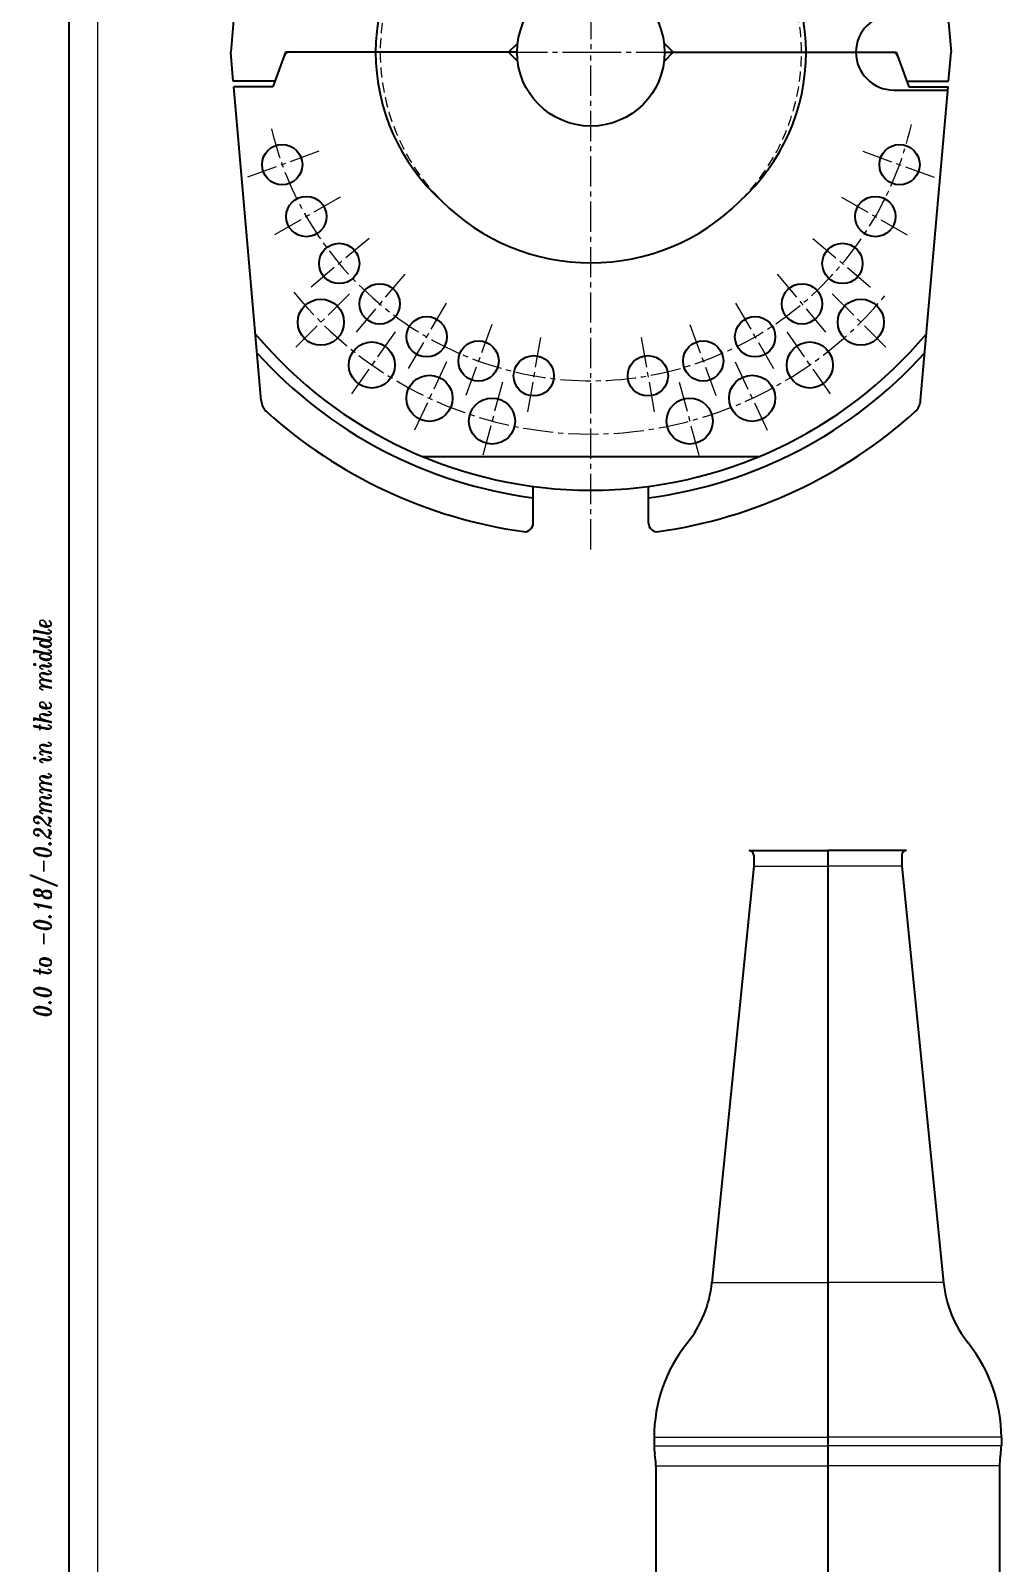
# Model space of a CAD drawing. Extents: x 11 to 588, y -94 to 506.
# Drawn here: x 419.9 to 588.3, y 39.3 to 305.2 of the extents above; entities that cross this region are included whole.
import ezdxf

# ---------------------------------------------------------------- set-up
doc = ezdxf.new("R2010")
doc.units = 0
doc.header["$LTSCALE"] = 7
doc.header["$MEASUREMENT"] = 0
doc.linetypes.add('CENTER2', pattern=[1.125, 0.75, -0.125, 0.125, -0.125])
doc.linetypes.add('HIDDEN', pattern=[0.375, 0.25, -0.125])
doc.layers.get('0').update_dxf_attribs({"linetype": 'CONTINUOUS', "lineweight": 15})
for name, color, linetype, lineweight in [('1', 1, 'CENTER2', 15), ('2', 2, 'HIDDEN', 15), ('3', 3, 'CONTINUOUS', 30), ('8', 252, 'CONTINUOUS', 15), ('ENGLISH', 252, 'CONTINUOUS', 18)]:
    doc.layers.add(name, color=color, linetype=linetype, lineweight=lineweight)
doc.styles.add('ITALICT', font='ITALICT.shx', dxfattribs={"width": 0.8, "height": 3})

msp = doc.modelspace()

# ---------------------------------------------------------------- linework, layer by layer
msp.add_line((431.4997, 506.465), (431.4997, -94.1371))
at = {"layer": '1'}
for p, q in [((517.1065, 387.7741), (517.1065, 301.4808)), ((504.3065, 301.4808), (517.1065, 301.4808)), ((517.1065, 215.1875), (517.1065, 301.4808)), ((517.1065, 301.4808), (529.9065, 301.4808)), ((469.8869, 284.2943), (457.2011, 279.677)), ((564.326, 284.2943), (577.0119, 279.677)), ((473.5887, 276.3558), (461.8974, 269.6058)), ((560.6243, 276.3558), (572.3156, 269.6058)), ((478.6128, 269.1807), (468.2712, 260.5031)), ((555.6002, 269.1807), (565.9418, 260.5031)), ((484.8064, 262.9871), (476.1288, 252.6455)), ((549.4066, 262.9871), (558.0842, 252.6455)), ((475.2104, 259.5847), (465.3109, 249.6852)), ((559.0026, 259.5847), (568.9021, 249.6852)), ((491.9815, 257.963), (485.2315, 246.2717)), ((542.2315, 257.963), (548.9815, 246.2717)), ((483.1221, 252.946), (475.092, 241.4779)), ((499.92, 254.2612), (495.3027, 241.5754)), ((534.293, 254.2612), (538.9103, 241.5754)), ((551.0909, 252.946), (559.121, 241.4779)), ((508.3807, 251.9942), (506.0364, 238.6993)), ((525.8323, 251.9942), (528.1766, 238.6993)), ((492.0664, 247.7821), (486.1497, 235.0937)), ((542.1466, 247.7821), (547.9348, 235.3694)), ((501.7715, 244.2497), (498.148, 230.7267)), ((532.4415, 244.2497), (536.065, 230.7267))]:
    msp.add_line(p, q, dxfattribs=at)
for radius, start, end in [(57, 193.462728, 347.329739), (66.25, 218.943287, 321.056713)]:
    msp.add_arc((517.1065, 301.4808), radius, start, end, dxfattribs=at)
at = {"layer": '2'}
for start, end in [(135.000012, 180.000011), (0.000005, 45.000004), (179.999995, 224.999994), (315.000002, 0.000001)]:
    msp.add_arc((517.1065, 301.4808), 36.55, start, end, dxfattribs=at)
at = {"layer": '3'}
for p, q in [((426.4997, 501.465), (426.4997, -89.1371)), ((459.8938, 361.9149), (454.6065, 301.4808)), ((574.3192, 361.9149), (579.6065, 301.4808)), ((455.0439, 296.4808), (454.6065, 301.4808)), ((464.1065, 301.4808), (461.9227, 295.4808)), ((504.3065, 301.4808), (464.1065, 301.4808)), ((502.8049, 301.4808), (504.4072, 303.0831)), ((502.8049, 301.4808), (504.4072, 299.8785)), ((531.4081, 301.4808), (529.8058, 303.0831)), ((531.4081, 301.4808), (529.8058, 299.8785)), ((529.9065, 301.4808), (570.1065, 301.4808)), ((570.1065, 301.4808), (572.2903, 295.4808)), ((579.169, 296.4808), (579.6065, 301.4808)), ((462.2866, 296.4808), (455.0439, 296.4808)), ((459.8938, 241.0467), (455.1314, 295.4808)), ((461.9227, 295.4808), (455.1314, 295.4808)), ((571.9263, 296.4808), (579.1691, 296.4808)), ((572.2903, 295.4808), (579.0816, 295.4808)), ((574.3192, 241.0467), (579.0816, 295.4808)), ((569.6565, 294.9308), (579.0334, 294.9308)), ((487.8665, 231.3308), (546.3465, 231.3308)), ((507.1065, 219.7862), (507.1065, 226.1416)), ((527.1065, 219.7862), (527.1065, 226.1416)), ((544.5598, 162.9733), (558.2098, 162.9733)), ((558.2098, 162.9733), (558.2098, -56.8267)), ((571.8598, 162.9733), (558.2098, 162.9733)), ((545.3598, 160.2733), (538.1098, 87.9733)), ((545.3598, 162.1733), (545.3598, 160.2733)), ((571.0598, 162.1733), (571.0598, 160.2733)), ((571.0598, 160.2733), (578.3098, 87.9733)), ((528.0848, 61.1733), (528.0848, 59.6733)), ((588.3348, 61.1733), (588.3348, 59.6733)), ((528.2774, 57.6349), (528.1922, 58.2117)), ((528.3848, 56.1733), (528.3848, -35.8267)), ((588.0348, 56.1733), (588.0348, -35.8267)), ((588.1422, 57.6349), (588.2274, 58.2117))]:
    msp.add_line(p, q, dxfattribs=at)
at = {"layer": '3', "color": 3}
msp.add_circle((517.1065, 301.4808), 12.8, dxfattribs=at)
at = {"layer": '3'}
for centre, radius in [((463.544, 281.9856), 3.5), ((570.669, 281.9856), 3.5), ((467.743, 272.9808), 3.5), ((566.4699, 272.9808), 3.5), ((473.442, 264.8419), 3.5), ((560.771, 264.8419), 3.5), ((480.4676, 257.8163), 3.5), ((553.7454, 257.8163), 3.5), ((470.2607, 254.635), 4), ((563.9523, 254.635), 4), ((488.6065, 252.1173), 3.5), ((545.6065, 252.1173), 3.5), ((479.107, 247.212), 4), ((497.6113, 247.9183), 3.5), ((536.6016, 247.9183), 3.5), ((555.1059, 247.212), 4), ((507.2085, 245.3468), 3.5), ((527.0044, 245.3468), 3.5), ((489.108, 241.4379), 4), ((545.1049, 241.4379), 4), ((499.9597, 237.4882), 4), ((534.2533, 237.4882), 4)]:
    msp.add_circle(centre, radius, dxfattribs=at)
for centre, radius, start, end in [((514.5372, 301.4808), 34.7807, 132.005853, 180.00001), ((519.6757, 301.4808), 34.7807, 0.000006, 47.994163), ((569.6565, 301.4808), 6.55, 90, 270), ((464.8067, 300.4808), 1, 89.999994, 160), ((514.5372, 301.4808), 34.7807, 179.999996, 227.994153), ((519.6757, 301.4808), 34.7807, 312.005843, 360), ((569.4063, 300.4808), 1, 20, 90), ((517.1065, 301.4808), 76, 219.991307, 320.008693), ((517.1065, 301.4808), 77.95, 221.98958, 262.629363), ((517.1065, 301.4808), 77.95, 277.370637, 318.01042), ((462.8824, 241.3082), 3, 185, 227.976639), ((571.3306, 241.3082), 3, 312.023361, 355), ((517.1065, 301.4808), 84, 227.976639, 261.987222), ((517.1065, 301.4808), 84, 278.012778, 312.023361), ((505.6065, 219.7862), 1.5, 261.987222, 0), ((528.6065, 219.7862), 1.5, 180, 278.012778), ((544.5598, 162.1733), 0.8, 0, 90), ((571.8598, 162.1733), 0.8, 90, 180), ((518.2096, 89.9688), 20, 321.255605, 354.273715), ((598.21, 89.9688), 20, 185.726285, 218.744395), ((554.0953, 61.1733), 26.0105, 141.255605, 180), ((562.3243, 61.1733), 26.0105, 0, 38.744395), ((538.0848, 59.6733), 10, 180, 188.404361), ((578.3348, 59.6733), 10, 351.595639, 0), ((518.3848, 56.1733), 10, 0, 8.404361), ((598.0348, 56.1733), 10, 171.595639, 180)]:
    msp.add_arc(centre, radius, start, end, dxfattribs=at)
at = {"layer": '3', "color": 3}
msp.add_arc((517.1065, 301.4808), 36.55, 224.999994, 315.000107, dxfattribs=at)
at = {"layer": '8'}
for p, q in [((545.3598, 160.2733), (558.2098, 160.2733)), ((571.0598, 160.2733), (558.2098, 160.2733)), ((538.1098, 87.9733), (558.2098, 87.9733)), ((578.3098, 87.9733), (558.2098, 87.9733)), ((528.0848, 61.1733), (558.2098, 61.1733)), ((588.3348, 61.1733), (558.2098, 61.1733)), ((528.0848, 59.6733), (558.2098, 59.6733)), ((588.3348, 59.6733), (558.2098, 59.6733)), ((528.3848, 56.1733), (558.2098, 56.1733)), ((588.0348, 56.1733), (558.2098, 56.1733))]:
    msp.add_line(p, q, dxfattribs=at)

# ---------------------------------------------------------------- texts
at = {"layer": 'ENGLISH', "style": 'ITALICT', "width": 0.8}
msp.add_text('0.0 to -0.18/-0.22mm in the middle', height=3, rotation=90, dxfattribs=at).set_placement((423.4711, 134.039))

doc.saveas('drawing.dxf')
